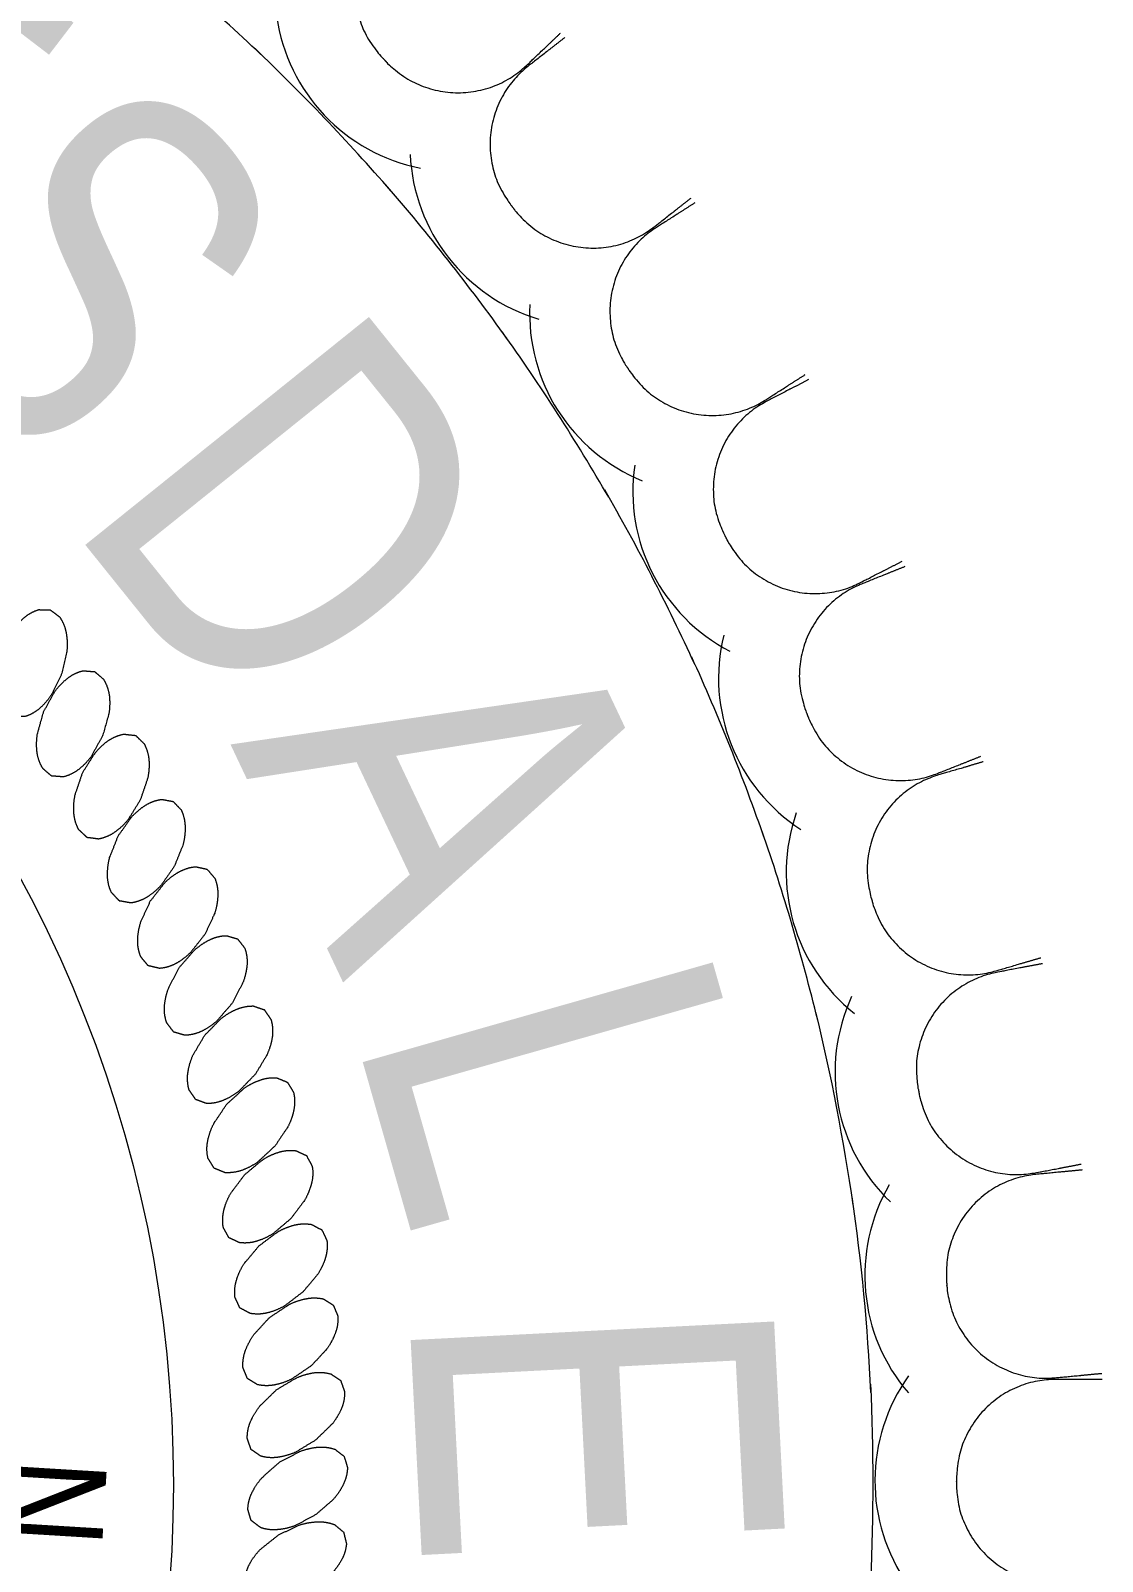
# Model space of a CAD drawing. Header units: feet. Extents: x 715168 to 716636, y 927703 to 928239.
# Drawn here: x 715807.8 to 715815.04, y 927839.91 to 927850.25 of the extents above; entities that cross this region are included whole.
import ezdxf
from ezdxf.enums import TextEntityAlignment as Align

# ---------------------------------------------------------------- set-up
doc = ezdxf.new("R2010")
doc.units = ezdxf.units.FT
doc.header["$MEASUREMENT"] = 0
doc.layers.add('62', color=7, linetype='Continuous', lineweight=0)
doc.styles.add('Style-ENGINEERING', font='ENGINEERING.shx')
doc.styles.add('Style-LOW_RES_FILLED', font='LOW_RES_FILLED.shx')

msp = doc.modelspace()

# ---------------------------------------------------------------- linework, layer by layer
at = {"layer": '62', "color": 7, "linetype": 'Continuous', "lineweight": 0}
for centre, major_axis, start_param, end_param in [((715799.546, 927839.782), (14.235, 0), 0.810143, 0.903453), ((715810.673, 927850.519), (1.218, 0), 3.281385, 4.517685), ((715799.488, 927839.84), (14.235, 0), 0.714943, 0.808253), ((715811.585, 927849.471), (1.218, 0), 3.186185, 4.422486), ((715799.435, 927839.904), (14.235, 0), 0.619743, 0.713053), ((715812.393, 927848.341), (1.218, 0), 3.090985, 4.327286), ((715799.388, 927839.972), (14.235, 0), 0.524544, 0.617854), ((715813.09, 927847.14), (1.218, 0), 2.995785, 4.232086), ((715799.348, 927840.045), (14.235, 0), 0.429344, 0.522654), ((715813.669, 927845.878), (1.218, 0), 2.900586, 4.136886), ((715799.316, 927840.12), (14.235, 0), 0.334144, 0.427454), ((715814.126, 927844.566), (1.218, 0), 2.805386, 4.041686), ((715799.29, 927840.199), (14.235, 0), 0.238944, 0.332254), ((715814.456, 927843.217), (1.218, 0), 2.710186, 3.946487), ((715799.272, 927840.28), (14.235, 0), 0.143745, 0.237055), ((715814.657, 927841.842), (1.218, 0), 2.614986, 3.851287), ((715799.262, 927840.362), (14.235, 0), 0.048545, 0.141855), ((715814.725, 927840.455), (1.218, 0), 2.519787, 3.756087), ((715799.26, 927840.444), (14.235, 0), 6.23653, 6.32984)]:
    msp.add_ellipse(centre, major_axis=major_axis, ratio=0.999837, start_param=start_param, end_param=end_param, dxfattribs=at)
msp.add_ellipse((715800.128, 927840.427), major_axis=(8.641, 0), ratio=0.999837, dxfattribs=at)
for points, weights, knots in [([(715810.43, 927851.234), (715810.316, 927851.125), (715810.202, 927851.017), (715809.718, 927850.555), (715810.18, 927850.071), (715810.194, 927850.056), (715810.208, 927850.041), (715810.67, 927849.557), (715811.154, 927850.018), (715811.268, 927850.127), (715811.383, 927850.236)], [1, 1, 1, 0.707106781187, 1, 1, 1, 0.707106781187, 1, 1, 1], [0, 0, 0, 0.2, 0.2, 0.4, 0.4, 0.6, 0.6, 0.8, 0.8, 1, 1, 1]), ([(715811.412, 927850.206), (715811.288, 927850.109), (715811.163, 927850.011), (715810.638, 927849.598), (715811.051, 927849.072), (715811.064, 927849.055), (715811.076, 927849.039), (715811.49, 927848.514), (715812.016, 927848.927), (715812.14, 927849.024), (715812.265, 927849.122)], [1, 1, 1, 0.707106781187, 1, 1, 1, 0.707106781187, 1, 1, 1], [0, 0, 0, 0.2, 0.2, 0.4, 0.4, 0.6, 0.6, 0.8, 0.8, 1, 1, 1]), ([(715812.29, 927849.089), (715812.157, 927849.004), (715812.025, 927848.919), (715811.462, 927848.557), (715811.823, 927847.995), (715811.835, 927847.977), (715811.846, 927847.96), (715812.208, 927847.397), (715812.77, 927847.759), (715812.903, 927847.844), (715813.036, 927847.929)], [1, 1, 1, 0.707106781187, 1, 1, 1, 0.707106781187, 1, 1, 1], [0, 0, 0, 0.2, 0.2, 0.4, 0.4, 0.6, 0.6, 0.8, 0.8, 1, 1, 1]), ([(715813.059, 927847.895), (715812.918, 927847.822), (715812.778, 927847.75), (715812.183, 927847.443), (715812.49, 927846.849), (715812.499, 927846.83), (715812.509, 927846.812), (715812.815, 927846.217), (715813.41, 927846.524), (715813.55, 927846.596), (715813.691, 927846.668)], [1, 1, 1, 0.707106781187, 1, 1, 1, 0.707106781187, 1, 1, 1], [0, 0, 0, 0.2, 0.2, 0.4, 0.4, 0.6, 0.6, 0.8, 0.8, 1, 1, 1]), ([(715813.71, 927846.632), (715813.563, 927846.573), (715813.417, 927846.514), (715812.796, 927846.266), (715813.045, 927845.645), (715813.052, 927845.625), (715813.06, 927845.606), (715813.309, 927844.985), (715813.929, 927845.234), (715814.076, 927845.292), (715814.223, 927845.351)], [1, 1, 1, 0.707106781187, 1, 1, 1, 0.707106781187, 1, 1, 1], [0, 0, 0, 0.2, 0.2, 0.4, 0.4, 0.6, 0.6, 0.8, 0.8, 1, 1, 1]), ([(715807.685, 927845.619), (715807.724, 927845.618), (715807.764, 927845.618), (715807.821, 927845.635), (715807.866, 927845.674), (715807.913, 927845.716), (715807.947, 927845.769), (715807.981, 927845.839), (715808.015, 927845.908), (715808.032, 927845.983), (715808.049, 927846.058), (715808.056, 927846.121), (715808.045, 927846.183), (715808.035, 927846.242), (715808.001, 927846.291), (715807.97, 927846.315), (715807.938, 927846.339), (715807.899, 927846.34), (715807.86, 927846.341), (715807.803, 927846.324), (715807.758, 927846.284), (715807.71, 927846.243), (715807.676, 927846.19), (715807.642, 927846.12), (715807.609, 927846.051), (715807.592, 927845.975), (715807.575, 927845.9), (715807.568, 927845.838), (715807.579, 927845.775), (715807.589, 927845.717), (715807.623, 927845.667), (715807.654, 927845.643), (715807.685, 927845.619)], [1, 1, 1, 0.977628081742, 1, 0.989922467594, 1, 1, 1, 1, 1, 0.989922467594, 1, 0.977628081742, 1, 1, 1, 1, 1, 0.977628081742, 1, 0.989922467594, 1, 1, 1, 1, 1, 0.989922467594, 1, 0.977628081742, 1, 1, 1], [0, 0, 0, 0.076923, 0.076923, 0.153846, 0.153846, 0.230769, 0.230769, 0.269231, 0.269231, 0.307692, 0.307692, 0.384615, 0.384615, 0.461538, 0.461538, 0.5, 0.5, 0.538462, 0.538462, 0.615385, 0.615385, 0.692308, 0.692308, 0.730769, 0.730769, 0.769231, 0.769231, 0.846154, 0.846154, 0.923077, 0.923077, 1, 1, 1]), ([(715807.946, 927845.217), (715807.986, 927845.214), (715808.025, 927845.211), (715808.083, 927845.225), (715808.13, 927845.262), (715808.18, 927845.301), (715808.216, 927845.352), (715808.253, 927845.42), (715808.291, 927845.488), (715808.312, 927845.562), (715808.333, 927845.636), (715808.343, 927845.698), (715808.336, 927845.761), (715808.328, 927845.82), (715808.297, 927845.871), (715808.267, 927845.897), (715808.237, 927845.922), (715808.198, 927845.925), (715808.159, 927845.928), (715808.101, 927845.914), (715808.054, 927845.877), (715808.004, 927845.838), (715807.968, 927845.787), (715807.93, 927845.719), (715807.893, 927845.652), (715807.872, 927845.577), (715807.851, 927845.503), (715807.841, 927845.441), (715807.848, 927845.378), (715807.856, 927845.319), (715807.887, 927845.268), (715807.916, 927845.242), (715807.946, 927845.217)], [1, 1, 1, 0.977628081742, 1, 0.989922467594, 1, 1, 1, 1, 1, 0.989922467594, 1, 0.977628081742, 1, 1, 1, 1, 1, 0.977628081742, 1, 0.989922467594, 1, 1, 1, 1, 1, 0.989922467594, 1, 0.977628081742, 1, 1, 1], [0, 0, 0, 0.076923, 0.076923, 0.153846, 0.153846, 0.230769, 0.230769, 0.269231, 0.269231, 0.307692, 0.307692, 0.384615, 0.384615, 0.461538, 0.461538, 0.5, 0.5, 0.538462, 0.538462, 0.615385, 0.615385, 0.692308, 0.692308, 0.730769, 0.730769, 0.769231, 0.769231, 0.846154, 0.846154, 0.923077, 0.923077, 1, 1, 1]), ([(715808.186, 927844.801), (715808.186, 927844.801), (715808.225, 927844.796), (715808.264, 927844.791), (715808.323, 927844.802), (715808.372, 927844.837), (715808.424, 927844.873), (715808.463, 927844.922), (715808.504, 927844.988), (715808.545, 927845.054), (715808.57, 927845.127), (715808.595, 927845.2), (715808.608, 927845.261), (715808.604, 927845.324), (715808.599, 927845.384), (715808.571, 927845.436), (715808.542, 927845.463), (715808.514, 927845.491), (715808.475, 927845.495), (715808.436, 927845.5), (715808.377, 927845.489), (715808.328, 927845.455), (715808.277, 927845.419), (715808.238, 927845.369), (715808.196, 927845.304), (715808.155, 927845.238), (715808.131, 927845.165), (715808.106, 927845.092), (715808.092, 927845.03), (715808.097, 927844.967), (715808.101, 927844.908), (715808.129, 927844.855), (715808.158, 927844.828), (715808.186, 927844.801)], [1, 1, 1, 1, 0.977628081742, 1, 0.989922467594, 1, 1, 1, 1, 1, 0.989922467594, 1, 0.977628081742, 1, 1, 1, 1, 1, 0.977628081742, 1, 0.989922467594, 1, 1, 1, 1, 1, 0.989922467594, 1, 0.977628081742, 1, 1, 1], [0, 0, 0, 0, 0.076923, 0.076923, 0.153846, 0.153846, 0.230769, 0.230769, 0.269231, 0.269231, 0.307692, 0.307692, 0.384615, 0.384615, 0.461538, 0.461538, 0.5, 0.5, 0.538462, 0.538462, 0.615385, 0.615385, 0.692308, 0.692308, 0.730769, 0.730769, 0.769231, 0.769231, 0.846154, 0.846154, 0.923077, 0.923077, 1, 1, 1]), ([(715814.238, 927845.313), (715814.087, 927845.268), (715813.936, 927845.224), (715813.294, 927845.035), (715813.482, 927844.394), (715813.488, 927844.374), (715813.493, 927844.354), (715813.682, 927843.712), (715814.324, 927843.9), (715814.476, 927843.945), (715814.627, 927843.989)], [1, 1, 1, 0.707106781187, 1, 1, 1, 0.707106781187, 1, 1, 1], [0, 0, 0, 0.2, 0.2, 0.4, 0.4, 0.6, 0.6, 0.8, 0.8, 1, 1, 1]), ([(715808.404, 927844.373), (715808.404, 927844.373), (715808.443, 927844.366), (715808.482, 927844.359), (715808.541, 927844.368), (715808.592, 927844.399), (715808.645, 927844.433), (715808.687, 927844.48), (715808.731, 927844.543), (715808.776, 927844.607), (715808.804, 927844.678), (715808.833, 927844.75), (715808.85, 927844.811), (715808.848, 927844.874), (715808.847, 927844.934), (715808.822, 927844.988), (715808.795, 927845.016), (715808.767, 927845.045), (715808.729, 927845.052), (715808.69, 927845.059), (715808.631, 927845.051), (715808.58, 927845.019), (715808.527, 927844.985), (715808.485, 927844.938), (715808.441, 927844.875), (715808.396, 927844.812), (715808.368, 927844.74), (715808.339, 927844.668), (715808.323, 927844.607), (715808.324, 927844.544), (715808.325, 927844.485), (715808.35, 927844.431), (715808.377, 927844.402), (715808.404, 927844.373)], [1, 1, 1, 1, 0.977628081742, 1, 0.989922467594, 1, 1, 1, 1, 1, 0.989922467594, 1, 0.977628081742, 1, 1, 1, 1, 1, 0.977628081742, 1, 0.989922467594, 1, 1, 1, 1, 1, 0.989922467594, 1, 0.977628081742, 1, 1, 1], [0, 0, 0, 0, 0.076923, 0.076923, 0.153846, 0.153846, 0.230769, 0.230769, 0.269231, 0.269231, 0.307692, 0.307692, 0.384615, 0.384615, 0.461538, 0.461538, 0.5, 0.5, 0.538462, 0.538462, 0.615385, 0.615385, 0.692308, 0.692308, 0.730769, 0.730769, 0.769231, 0.769231, 0.846154, 0.846154, 0.923077, 0.923077, 1, 1, 1]), ([(715808.599, 927843.935), (715808.599, 927843.935), (715808.638, 927843.926), (715808.676, 927843.917), (715808.736, 927843.922), (715808.788, 927843.951), (715808.843, 927843.982), (715808.887, 927844.027), (715808.935, 927844.088), (715808.983, 927844.149), (715809.015, 927844.219), (715809.048, 927844.289), (715809.067, 927844.349), (715809.069, 927844.412), (715809.071, 927844.471), (715809.049, 927844.526), (715809.023, 927844.556), (715808.997, 927844.587), (715808.959, 927844.595), (715808.92, 927844.604), (715808.861, 927844.599), (715808.809, 927844.57), (715808.754, 927844.54), (715808.71, 927844.495), (715808.662, 927844.434), (715808.614, 927844.373), (715808.582, 927844.303), (715808.55, 927844.233), (715808.53, 927844.173), (715808.528, 927844.11), (715808.526, 927844.05), (715808.549, 927843.995), (715808.574, 927843.965), (715808.599, 927843.935)], [1, 1, 1, 1, 0.977628081742, 1, 0.989922467594, 1, 1, 1, 1, 1, 0.989922467594, 1, 0.977628081742, 1, 1, 1, 1, 1, 0.977628081742, 1, 0.989922467594, 1, 1, 1, 1, 1, 0.989922467594, 1, 0.977628081742, 1, 1, 1], [0, 0, 0, 0, 0.076923, 0.076923, 0.153846, 0.153846, 0.230769, 0.230769, 0.269231, 0.269231, 0.307692, 0.307692, 0.384615, 0.384615, 0.461538, 0.461538, 0.5, 0.5, 0.538462, 0.538462, 0.615385, 0.615385, 0.692308, 0.692308, 0.730769, 0.730769, 0.769231, 0.769231, 0.846154, 0.846154, 0.923077, 0.923077, 1, 1, 1]), ([(715808.771, 927843.487), (715808.809, 927843.476), (715808.847, 927843.465), (715808.907, 927843.467), (715808.961, 927843.493), (715809.017, 927843.521), (715809.064, 927843.563), (715809.114, 927843.622), (715809.165, 927843.68), (715809.201, 927843.748), (715809.237, 927843.817), (715809.26, 927843.875), (715809.266, 927843.938), (715809.271, 927843.998), (715809.251, 927844.054), (715809.227, 927844.085), (715809.203, 927844.116), (715809.165, 927844.127), (715809.127, 927844.138), (715809.068, 927844.137), (715809.014, 927844.11), (715808.958, 927844.083), (715808.911, 927844.04), (715808.86, 927843.982), (715808.809, 927843.924), (715808.774, 927843.855), (715808.738, 927843.787), (715808.715, 927843.728), (715808.709, 927843.665), (715808.704, 927843.606), (715808.724, 927843.549), (715808.748, 927843.518), (715808.771, 927843.487)], [1, 1, 1, 0.977628081742, 1, 0.989922467594, 1, 1, 1, 1, 1, 0.989922467594, 1, 0.977628081742, 1, 1, 1, 1, 1, 0.977628081742, 1, 0.989922467594, 1, 1, 1, 1, 1, 0.989922467594, 1, 0.977628081742, 1, 1, 1], [0, 0, 0, 0.076923, 0.076923, 0.153846, 0.153846, 0.230769, 0.230769, 0.269231, 0.269231, 0.307692, 0.307692, 0.384615, 0.384615, 0.461538, 0.461538, 0.5, 0.5, 0.538462, 0.538462, 0.615385, 0.615385, 0.692308, 0.692308, 0.730769, 0.730769, 0.769231, 0.769231, 0.846154, 0.846154, 0.923077, 0.923077, 1, 1, 1]), ([(715814.639, 927843.949), (715814.484, 927843.92), (715814.329, 927843.89), (715813.672, 927843.763), (715813.799, 927843.106), (715813.803, 927843.086), (715813.807, 927843.066), (715813.933, 927842.409), (715814.59, 927842.536), (715814.745, 927842.565), (715814.9, 927842.595)], [1, 1, 1, 0.707106781187, 1, 1, 1, 0.707106781187, 1, 1, 1], [0, 0, 0, 0.2, 0.2, 0.4, 0.4, 0.6, 0.6, 0.8, 0.8, 1, 1, 1]), ([(715808.92, 927843.031), (715808.957, 927843.017), (715808.994, 927843.004), (715809.054, 927843.003), (715809.109, 927843.027), (715809.167, 927843.051), (715809.216, 927843.092), (715809.269, 927843.147), (715809.323, 927843.203), (715809.363, 927843.269), (715809.402, 927843.335), (715809.428, 927843.393), (715809.437, 927843.455), (715809.445, 927843.514), (715809.428, 927843.572), (715809.406, 927843.604), (715809.384, 927843.637), (715809.346, 927843.65), (715809.309, 927843.663), (715809.25, 927843.664), (715809.195, 927843.64), (715809.137, 927843.616), (715809.088, 927843.575), (715809.034, 927843.52), (715808.98, 927843.464), (715808.941, 927843.398), (715808.902, 927843.332), (715808.876, 927843.274), (715808.867, 927843.212), (715808.859, 927843.153), (715808.875, 927843.095), (715808.898, 927843.063), (715808.92, 927843.031)], [1, 1, 1, 0.977628081742, 1, 0.989922467594, 1, 1, 1, 1, 1, 0.989922467594, 1, 0.977628081742, 1, 1, 1, 1, 1, 0.977628081742, 1, 0.989922467594, 1, 1, 1, 1, 1, 0.989922467594, 1, 0.977628081742, 1, 1, 1], [0, 0, 0, 0.076923, 0.076923, 0.153846, 0.153846, 0.230769, 0.230769, 0.269231, 0.269231, 0.307692, 0.307692, 0.384615, 0.384615, 0.461538, 0.461538, 0.5, 0.5, 0.538462, 0.538462, 0.615385, 0.615385, 0.692308, 0.692308, 0.730769, 0.730769, 0.769231, 0.769231, 0.846154, 0.846154, 0.923077, 0.923077, 1, 1, 1]), ([(715809.044, 927842.567), (715809.081, 927842.552), (715809.117, 927842.537), (715809.177, 927842.533), (715809.233, 927842.553), (715809.292, 927842.575), (715809.343, 927842.612), (715809.399, 927842.665), (715809.456, 927842.718), (715809.499, 927842.782), (715809.542, 927842.846), (715809.571, 927842.902), (715809.583, 927842.964), (715809.594, 927843.023), (715809.58, 927843.081), (715809.56, 927843.114), (715809.539, 927843.148), (715809.502, 927843.163), (715809.466, 927843.178), (715809.407, 927843.182), (715809.351, 927843.161), (715809.291, 927843.14), (715809.241, 927843.102), (715809.184, 927843.049), (715809.127, 927842.997), (715809.085, 927842.933), (715809.042, 927842.869), (715809.013, 927842.812), (715809.001, 927842.751), (715808.989, 927842.692), (715809.003, 927842.634), (715809.024, 927842.6), (715809.044, 927842.567)], [1, 1, 1, 0.977628081742, 1, 0.989922467594, 1, 1, 1, 1, 1, 0.989922467594, 1, 0.977628081742, 1, 1, 1, 1, 1, 0.977628081742, 1, 0.989922467594, 1, 1, 1, 1, 1, 0.989922467594, 1, 0.977628081742, 1, 1, 1], [0, 0, 0, 0.076923, 0.076923, 0.153846, 0.153846, 0.230769, 0.230769, 0.269231, 0.269231, 0.307692, 0.307692, 0.384615, 0.384615, 0.461538, 0.461538, 0.5, 0.5, 0.538462, 0.538462, 0.615385, 0.615385, 0.692308, 0.692308, 0.730769, 0.730769, 0.769231, 0.769231, 0.846154, 0.846154, 0.923077, 0.923077, 1, 1, 1]), ([(715809.144, 927842.097), (715809.179, 927842.081), (715809.215, 927842.064), (715809.275, 927842.056), (715809.332, 927842.074), (715809.392, 927842.092), (715809.445, 927842.127), (715809.504, 927842.177), (715809.563, 927842.227), (715809.609, 927842.288), (715809.655, 927842.35), (715809.687, 927842.405), (715809.702, 927842.466), (715809.717, 927842.524), (715809.706, 927842.582), (715809.687, 927842.617), (715809.668, 927842.652), (715809.633, 927842.668), (715809.597, 927842.685), (715809.538, 927842.693), (715809.481, 927842.675), (715809.421, 927842.657), (715809.368, 927842.622), (715809.309, 927842.572), (715809.25, 927842.523), (715809.204, 927842.461), (715809.157, 927842.399), (715809.125, 927842.344), (715809.11, 927842.283), (715809.096, 927842.225), (715809.106, 927842.166), (715809.125, 927842.132), (715809.144, 927842.097)], [1, 1, 1, 0.977628081742, 1, 0.989922467594, 1, 1, 1, 1, 1, 0.989922467594, 1, 0.977628081742, 1, 1, 1, 1, 1, 0.977628081742, 1, 0.989922467594, 1, 1, 1, 1, 1, 0.989922467594, 1, 0.977628081742, 1, 1, 1], [0, 0, 0, 0.076923, 0.076923, 0.153846, 0.153846, 0.230769, 0.230769, 0.269231, 0.269231, 0.307692, 0.307692, 0.384615, 0.384615, 0.461538, 0.461538, 0.5, 0.5, 0.538462, 0.538462, 0.615385, 0.615385, 0.692308, 0.692308, 0.730769, 0.730769, 0.769231, 0.769231, 0.846154, 0.846154, 0.923077, 0.923077, 1, 1, 1]), ([(715814.908, 927842.555), (715814.751, 927842.54), (715814.594, 927842.525), (715813.928, 927842.461), (715813.992, 927841.795), (715813.993, 927841.774), (715813.995, 927841.754), (715814.059, 927841.088), (715814.725, 927841.151), (715814.882, 927841.166), (715815.039, 927841.181)], [1, 1, 1, 0.707106781187, 1, 1, 1, 0.707106781187, 1, 1, 1], [0, 0, 0, 0.2, 0.2, 0.4, 0.4, 0.6, 0.6, 0.8, 0.8, 1, 1, 1]), ([(715809.218, 927841.623), (715809.218, 927841.623), (715809.253, 927841.604), (715809.288, 927841.586), (715809.347, 927841.575), (715809.405, 927841.59), (715809.466, 927841.605), (715809.521, 927841.637), (715809.582, 927841.684), (715809.644, 927841.731), (715809.694, 927841.79), (715809.743, 927841.849), (715809.778, 927841.902), (715809.796, 927841.962), (715809.813, 927842.019), (715809.806, 927842.078), (715809.789, 927842.114), (715809.772, 927842.15), (715809.737, 927842.168), (715809.702, 927842.187), (715809.644, 927842.197), (715809.586, 927842.183), (715809.525, 927842.167), (715809.47, 927842.135), (715809.409, 927842.089), (715809.347, 927842.042), (715809.298, 927841.983), (715809.248, 927841.924), (715809.213, 927841.871), (715809.195, 927841.81), (715809.178, 927841.753), (715809.185, 927841.694), (715809.202, 927841.659), (715809.218, 927841.623)], [1, 1, 1, 1, 0.977628081742, 1, 0.989922467594, 1, 1, 1, 1, 1, 0.989922467594, 1, 0.977628081742, 1, 1, 1, 1, 1, 0.977628081742, 1, 0.989922467594, 1, 1, 1, 1, 1, 0.989922467594, 1, 0.977628081742, 1, 1, 1], [0, 0, 0, 0, 0.076923, 0.076923, 0.153846, 0.153846, 0.230769, 0.230769, 0.269231, 0.269231, 0.307692, 0.307692, 0.384615, 0.384615, 0.461538, 0.461538, 0.5, 0.5, 0.538462, 0.538462, 0.615385, 0.615385, 0.692308, 0.692308, 0.730769, 0.730769, 0.769231, 0.769231, 0.846154, 0.846154, 0.923077, 0.923077, 1, 1, 1]), ([(715809.269, 927841.146), (715809.269, 927841.146), (715809.303, 927841.125), (715809.336, 927841.105), (715809.395, 927841.091), (715809.453, 927841.103), (715809.515, 927841.115), (715809.571, 927841.144), (715809.635, 927841.188), (715809.699, 927841.231), (715809.752, 927841.287), (715809.804, 927841.344), (715809.842, 927841.395), (715809.863, 927841.454), (715809.884, 927841.51), (715809.879, 927841.57), (715809.864, 927841.606), (715809.849, 927841.642), (715809.815, 927841.663), (715809.781, 927841.684), (715809.723, 927841.697), (715809.665, 927841.685), (715809.603, 927841.673), (715809.547, 927841.644), (715809.483, 927841.601), (715809.418, 927841.558), (715809.366, 927841.501), (715809.314, 927841.445), (715809.277, 927841.393), (715809.255, 927841.334), (715809.235, 927841.278), (715809.239, 927841.219), (715809.254, 927841.182), (715809.269, 927841.146)], [1, 1, 1, 1, 0.977628081742, 1, 0.989922467594, 1, 1, 1, 1, 1, 0.989922467594, 1, 0.977628081742, 1, 1, 1, 1, 1, 0.977628081742, 1, 0.989922467594, 1, 1, 1, 1, 1, 0.989922467594, 1, 0.977628081742, 1, 1, 1], [0, 0, 0, 0, 0.076923, 0.076923, 0.153846, 0.153846, 0.230769, 0.230769, 0.269231, 0.269231, 0.307692, 0.307692, 0.384615, 0.384615, 0.461538, 0.461538, 0.5, 0.5, 0.538462, 0.538462, 0.615385, 0.615385, 0.692308, 0.692308, 0.730769, 0.730769, 0.769231, 0.769231, 0.846154, 0.846154, 0.923077, 0.923077, 1, 1, 1]), ([(715809.294, 927840.666), (715809.327, 927840.644), (715809.359, 927840.622), (715809.417, 927840.605), (715809.476, 927840.614), (715809.538, 927840.623), (715809.596, 927840.649), (715809.662, 927840.689), (715809.728, 927840.729), (715809.784, 927840.783), (715809.839, 927840.836), (715809.879, 927840.885), (715809.904, 927840.943), (715809.927, 927840.998), (715809.925, 927841.058), (715809.912, 927841.095), (715809.899, 927841.132), (715809.866, 927841.154), (715809.834, 927841.176), (715809.777, 927841.193), (715809.718, 927841.185), (715809.655, 927841.176), (715809.598, 927841.149), (715809.531, 927841.11), (715809.465, 927841.07), (715809.41, 927841.016), (715809.355, 927840.962), (715809.315, 927840.913), (715809.29, 927840.855), (715809.267, 927840.8), (715809.268, 927840.741), (715809.281, 927840.703), (715809.294, 927840.666)], [1, 1, 1, 0.977628081742, 1, 0.989922467594, 1, 1, 1, 1, 1, 0.989922467594, 1, 0.977628081742, 1, 1, 1, 1, 1, 0.977628081742, 1, 0.989922467594, 1, 1, 1, 1, 1, 0.989922467594, 1, 0.977628081742, 1, 1, 1], [0, 0, 0, 0.076923, 0.076923, 0.153846, 0.153846, 0.230769, 0.230769, 0.269231, 0.269231, 0.307692, 0.307692, 0.384615, 0.384615, 0.461538, 0.461538, 0.5, 0.5, 0.538462, 0.538462, 0.615385, 0.615385, 0.692308, 0.692308, 0.730769, 0.730769, 0.769231, 0.769231, 0.846154, 0.846154, 0.923077, 0.923077, 1, 1, 1]), ([(715815.043, 927841.14), (715814.886, 927841.14), (715814.728, 927841.14), (715814.059, 927841.14), (715814.059, 927840.471), (715814.058, 927840.45), (715814.058, 927840.43), (715814.059, 927839.761), (715814.728, 927839.761), (715814.886, 927839.761), (715815.043, 927839.761)], [1, 1, 1, 0.707106781187, 1, 1, 1, 0.707106781187, 1, 1, 1], [0, 0, 0, 0.2, 0.2, 0.4, 0.4, 0.6, 0.6, 0.8, 0.8, 1, 1, 1]), ([(715809.294, 927840.187), (715809.294, 927840.187), (715809.326, 927840.163), (715809.357, 927840.139), (715809.413, 927840.119), (715809.473, 927840.125), (715809.536, 927840.13), (715809.594, 927840.153), (715809.663, 927840.19), (715809.731, 927840.226), (715809.789, 927840.277), (715809.847, 927840.327), (715809.89, 927840.374), (715809.917, 927840.431), (715809.943, 927840.485), (715809.945, 927840.544), (715809.934, 927840.582), (715809.922, 927840.62), (715809.891, 927840.644), (715809.86, 927840.668), (715809.804, 927840.687), (715809.744, 927840.682), (715809.681, 927840.676), (715809.623, 927840.653), (715809.554, 927840.617), (715809.486, 927840.581), (715809.428, 927840.53), (715809.37, 927840.479), (715809.328, 927840.432), (715809.3, 927840.375), (715809.274, 927840.322), (715809.272, 927840.262), (715809.283, 927840.224), (715809.294, 927840.187)], [1, 1, 1, 1, 0.977628081742, 1, 0.989922467594, 1, 1, 1, 1, 1, 0.989922467594, 1, 0.977628081742, 1, 1, 1, 1, 1, 0.977628081742, 1, 0.989922467594, 1, 1, 1, 1, 1, 0.989922467594, 1, 0.977628081742, 1, 1, 1], [0, 0, 0, 0, 0.076923, 0.076923, 0.153846, 0.153846, 0.230769, 0.230769, 0.269231, 0.269231, 0.307692, 0.307692, 0.384615, 0.384615, 0.461538, 0.461538, 0.5, 0.5, 0.538462, 0.538462, 0.615385, 0.615385, 0.692308, 0.692308, 0.730769, 0.730769, 0.769231, 0.769231, 0.846154, 0.846154, 0.923077, 0.923077, 1, 1, 1]), ([(715809.269, 927839.707), (715809.299, 927839.682), (715809.329, 927839.656), (715809.385, 927839.634), (715809.444, 927839.636), (715809.507, 927839.638), (715809.567, 927839.658), (715809.637, 927839.691), (715809.707, 927839.724), (715809.768, 927839.771), (715809.829, 927839.819), (715809.873, 927839.863), (715809.904, 927839.919), (715809.933, 927839.971), (715809.938, 927840.03), (715809.928, 927840.069), (715809.919, 927840.107), (715809.889, 927840.133), (715809.859, 927840.158), (715809.804, 927840.18), (715809.744, 927840.178), (715809.681, 927840.176), (715809.621, 927840.156), (715809.551, 927840.123), (715809.481, 927840.091), (715809.421, 927840.043), (715809.36, 927839.995), (715809.315, 927839.951), (715809.285, 927839.895), (715809.256, 927839.843), (715809.251, 927839.784), (715809.26, 927839.745), (715809.269, 927839.707)], [1, 1, 1, 0.977628081742, 1, 0.989922467594, 1, 1, 1, 1, 1, 0.989922467594, 1, 0.977628081742, 1, 1, 1, 1, 1, 0.977628081742, 1, 0.989922467594, 1, 1, 1, 1, 1, 0.989922467594, 1, 0.977628081742, 1, 1, 1], [0, 0, 0, 0.076923, 0.076923, 0.153846, 0.153846, 0.230769, 0.230769, 0.269231, 0.269231, 0.307692, 0.307692, 0.384615, 0.384615, 0.461538, 0.461538, 0.5, 0.5, 0.538462, 0.538462, 0.615385, 0.615385, 0.692308, 0.692308, 0.730769, 0.730769, 0.769231, 0.769231, 0.846154, 0.846154, 0.923077, 0.923077, 1, 1, 1])]:
    msp.add_rational_spline(points, weights, degree=2, knots=knots, dxfattribs=at)

# ---------------------------------------------------------------- texts
for s, height, rotation, style, width, p in [('T', 2.458, 322.5828, 'Style-LOW_RES_FILLED', 0.816303, (715805.999, 927848.815)), ('S', 2.458, 311.8475, 'Style-LOW_RES_FILLED', 0.816303, (715807.247, 927847.849)), ('D', 2.458, 308.7926, 'Style-LOW_RES_FILLED', 0.816303, (715808.643, 927846.195)), ('A', 2.458, 295.3085, 'Style-LOW_RES_FILLED', 0.816303, (715809.535, 927844.626)), ('L', 2.458, 285.9036, 'Style-LOW_RES_FILLED', 0.816303, (715810.192, 927842.778)), ('E', 2.458, 272.9294, 'Style-LOW_RES_FILLED', 0.816303, (715810.406, 927840.732)), ('N', 0.753, 86.5153, 'Style-ENGINEERING', 0.800027, (715808.304, 927840.29))]:
    msp.add_text(s, height=height, rotation=rotation, dxfattribs=dict(at, style=style, width=width)).set_placement(p, align=Align.CENTER)

doc.saveas('drawing.dxf')
